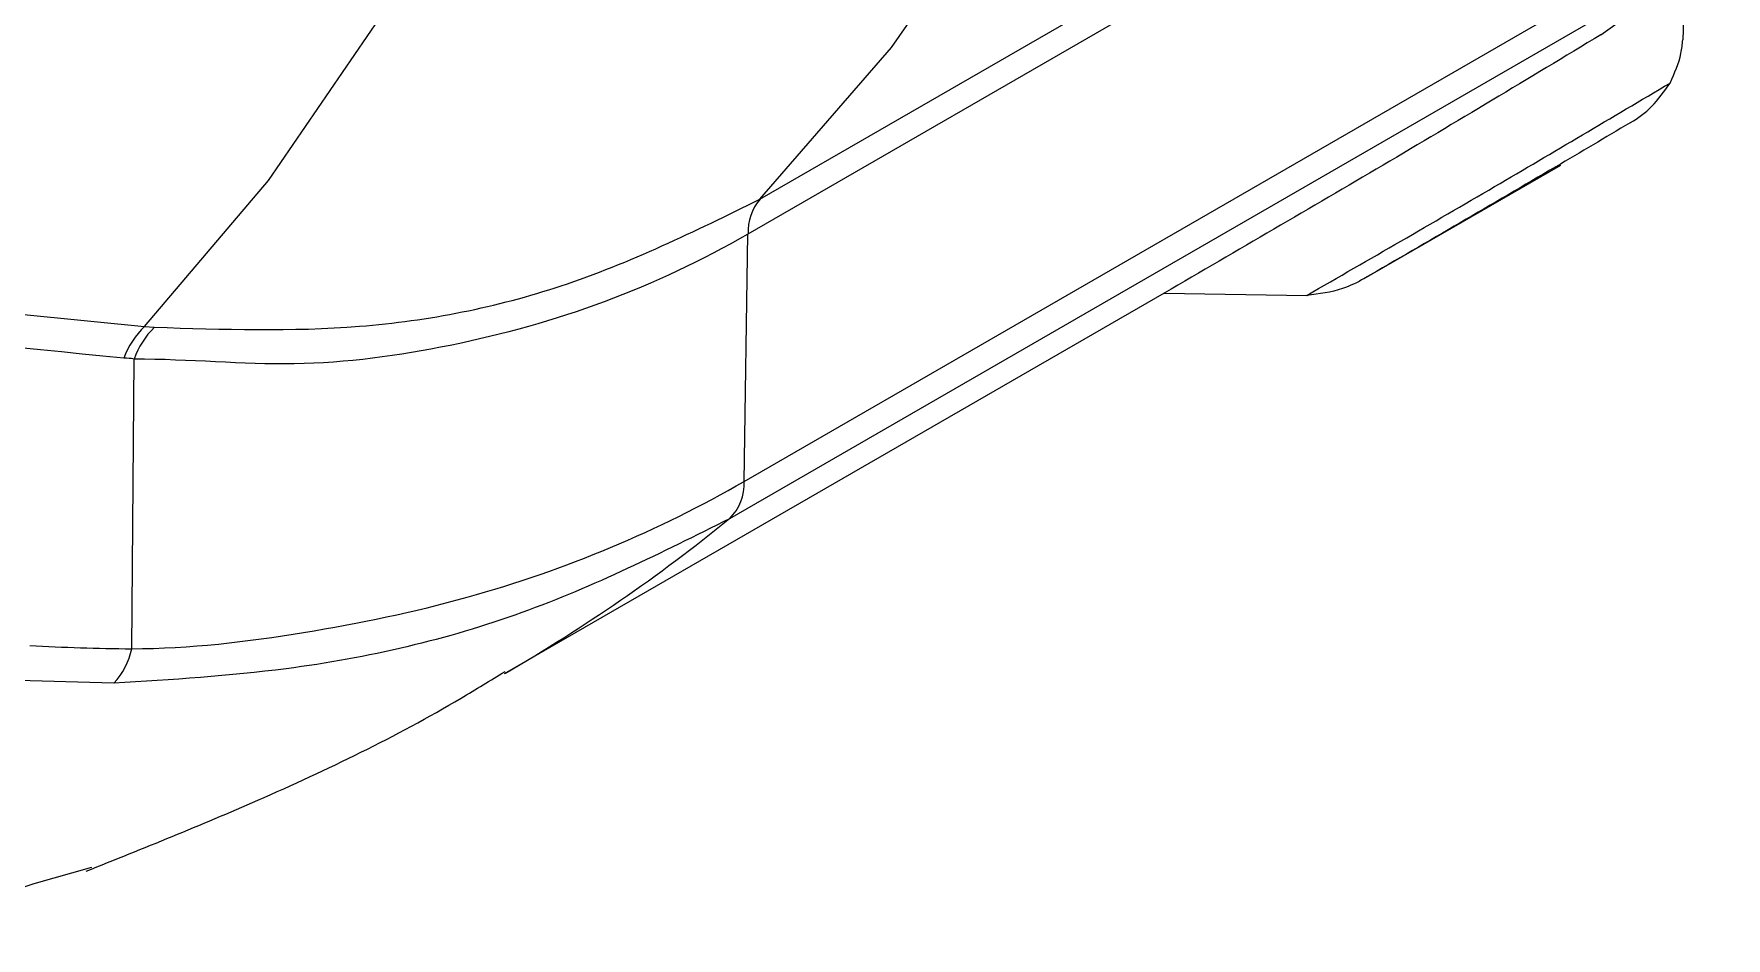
# Model space of a CAD drawing. Extents: x 8 to 113, y 1 to 87.
# Drawn here: x 79.328 to 80.489, y 64.399 to 65.02 of the extents above; entities that cross this region are included whole.
import ezdxf

# ---------------------------------------------------------------- set-up
doc = ezdxf.new("R2010")
doc.units = 0
doc.header["$MEASUREMENT"] = 0
doc.layers.add('OBJECT', color=7, linetype='CONTINUOUS')

msp = doc.modelspace()

# ---------------------------------------------------------------- linework, layer by layer
at = {"layer": 'OBJECT'}
for p, q in [((80.4165, 65.228), (79.8179, 64.8824)), ((79.8261, 64.9063), (80.2301, 65.1395)), ((79.8153, 64.7126), (80.4891, 65.1016)), ((80.479, 65.0759), (79.8052, 64.6869)), ((80.4609, 65.061), (80.4593, 65.0158)), ((80.2408, 64.8519), (80.3757, 64.9298)), ((79.8153, 64.7126), (79.8179, 64.8824)), ((79.6509, 64.5806), (80.1038, 64.8421)), ((80.1035, 64.8419), (80.2014, 64.8403)), ((79.4038, 64.819), (79.4105, 64.8184)), ((79.395, 64.5977), (79.3966, 64.7965)), ((79.3828, 64.574), (79.3089, 64.5762)), ((79.328, 64.4365), (79.3676, 64.4476))]:
    msp.add_line(p, q, dxfattribs=at)
at = {"layer": 'OBJECT', "flags": 128}
for points in [[(79.8261, 64.9063), (79.9164, 65.0105), (79.9973, 65.127), (80.0683, 65.2551), (80.1291, 65.3944), (80.1794, 65.5441), (80.219, 65.7035), (80.2477, 65.8719), (80.2653, 66.0486), (80.2719, 66.2326)], [(79.4038, 64.819), (79.4889, 64.9191), (79.565, 65.0305), (79.6319, 65.153), (79.6891, 65.2858), (79.7364, 65.4285), (79.7737, 65.5802), (79.8007, 65.7404), (79.8174, 65.9084), (79.8236, 66.0832)]]:
    msp.add_lwpolyline(points, dxfattribs=at)
at = {"layer": 'OBJECT'}
for centre, radius, start, end in [((79.7302, 65.9969), 1.1869, 304.5378, 309.112), ((79.8525, 64.8839), 0.0346, 139.6119, 182.4222), ((79.4441, 64.7771), 0.0581, 133.8198, 159.7763), ((79.451, 64.7774), 0.0576, 134.6216, 160.5965), ((79.7825, 64.7107), 0.0328, 313.6403, 3.298), ((79.0612, 65.6016), 1.179, 300.0416, 309.127), ((79.3465, 64.6076), 0.0495, 317.1452, 348.3793)]:
    msp.add_arc(centre, radius, start, end, dxfattribs=at)
for points, knots in [([(80.4032, 65.0192), (80.3783, 65.0042), (80.3286, 64.9742), (80.2289, 64.9148), (80.1537, 64.8711), (80.1035, 64.8419)], [0, 0, 0, 0, 0.250124, 0.500247, 1, 1, 1, 1]), ([(80.4506, 64.9861), (80.4537, 64.9929), (80.4582, 65.0029), (80.459, 65.0127), (80.4593, 65.0158)], [0, 0, 0, 0, 0.681912, 1, 1, 1, 1]), ([(80.2014, 64.8403), (80.2444, 64.8651), (80.3278, 64.9132), (80.4105, 64.9623), (80.4506, 64.9861)], [0, 0, 0, 0, 0.515589, 1, 1, 1, 1]), ([(80.4233, 64.9588), (80.4234, 64.9588), (80.4286, 64.962), (80.4392, 64.9696), (80.4467, 64.9804), (80.4506, 64.9861)], [0, 0, 0, 0, 0.0055, 0.474179, 1, 1, 1, 1]), ([(80.4233, 64.9588), (80.4063, 64.9487), (80.3457, 64.9128), (80.2848, 64.8774), (80.241, 64.852)], [0, 0, 0, 0, 0.2808138, 1, 1, 1, 1]), ([(79.4105, 64.8184), (79.4577, 64.8169), (79.5537, 64.8138), (79.6955, 64.8422), (79.7815, 64.8844), (79.8261, 64.9063)], [0, 0, 0, 0, 0.319145, 0.647515, 1, 1, 1, 1]), ([(78.5758, 64.9016), (78.5863, 64.9005), (78.7396, 64.885), (79.0157, 64.8574), (79.2811, 64.8312), (79.4038, 64.819)], [0, 0, 0, 0, 0.038137, 0.5553096, 1, 1, 1, 1]), ([(79.3895, 64.7972), (79.2375, 64.8123), (78.955, 64.8405), (78.6725, 64.8693), (78.5422, 64.8825)], [0, 0, 0, 0, 0.538434, 1, 1, 1, 1]), ([(79.8179, 64.8824), (79.8179, 64.8824), (79.7864, 64.8643), (79.7204, 64.833), (79.6158, 64.8039), (79.5063, 64.7889), (79.4351, 64.7965), (79.3966, 64.7965), (79.3966, 64.7965)], [0, 0, 0, 0, 0.000004, 0.254681, 0.509356, 0.754674, 0.999996, 1, 1, 1, 1]), ([(80.241, 64.852), (80.2409, 64.852), (80.2361, 64.8492), (80.2237, 64.843), (80.2098, 64.8413), (80.2014, 64.8403)], [0, 0, 0, 0, 0.004832, 0.40487, 1, 1, 1, 1]), ([(79.3966, 64.7965), (79.3966, 64.7965), (79.3944, 64.7971), (79.392, 64.7971), (79.3895, 64.7972)], [0, 0, 0, 0, 0.00031, 1, 1, 1, 1]), ([(79.395, 64.5977), (79.395, 64.5977), (79.4349, 64.5977), (79.514, 64.6074), (79.6584, 64.6373), (79.7568, 64.6788), (79.8153, 64.7126), (79.8153, 64.7126)], [0, 0, 0, 0, 0.000004, 0.259099, 0.518181, 0.999995, 1, 1, 1, 1]), ([(79.8052, 64.6869), (79.7587, 64.6637), (79.6645, 64.6164), (79.5199, 64.5825), (79.4224, 64.5764), (79.3828, 64.574)], [0, 0, 0, 0, 0.365476, 0.741466, 1, 1, 1, 1]), ([(79.325, 64.5998), (79.3482, 64.5987), (79.3713, 64.5977), (79.395, 64.5977), (79.395, 64.5977)], [0, 0, 0, 0, 0.999971, 1, 1, 1, 1]), ([(79.3637, 64.4449), (79.4031, 64.4607), (79.4908, 64.496), (79.5868, 64.5424), (79.6412, 64.5759), (79.6512, 64.5821)], [0, 0, 0, 0, 0.399762, 0.889433, 1, 1, 1, 1]), ([(79.0761, 64.3989), (79.1273, 64.399), (79.2133, 64.3991), (79.295, 64.4258), (79.328, 64.4365)], [0, 0, 0, 0, 0.595798, 1, 1, 1, 1])]:
    msp.add_open_spline(points, degree=3, knots=knots, dxfattribs=at)

doc.saveas('drawing.dxf')
